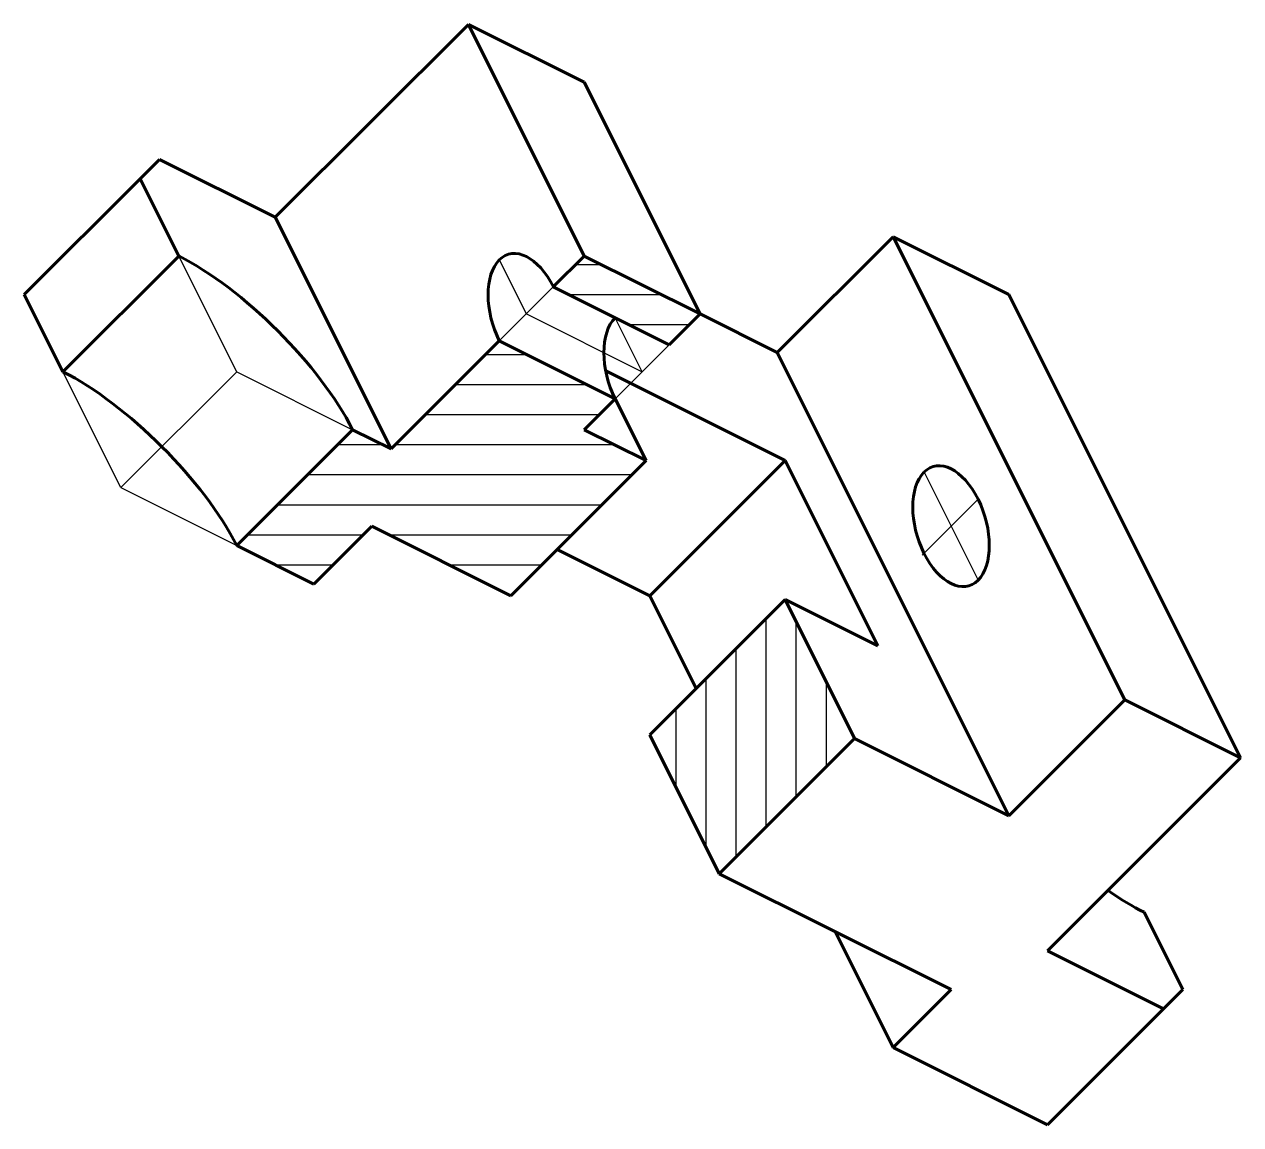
# Model space of a CAD drawing. Header units: millimetres. Extents: x 571 to 676, y -129 to -34.
import ezdxf

# ---------------------------------------------------------------- set-up
doc = ezdxf.new("R2010")
doc.units = ezdxf.units.MM
doc.linetypes.add('осевая2', pattern=[28.575, 19.05, -3.175, 3.175, -3.175])
doc.layers.add('1-оси', color=1, linetype='осевая2')
doc.layers.add('2-штриховка', color=7, linetype='Continuous', true_color=0x00c7c7)
doc.layers.add('PV-21B', color=7, linetype='Continuous', lineweight=60)
doc.layers.add('КОНТУР', color=7, linetype='Continuous', lineweight=60)

# ---------------------------------------------------------------- blocks, each defined once
blk = doc.blocks.new('*U45')
at = {"layer": 'PV-21B'}
for p, q in [((592.75, -50.37, 542.38), (609.42, -33.71, 575.71)), ((619.42, -38.71, 580.71), (609.42, -33.71, 575.71)), ((609.42, -33.71, 575.71), (619.42, -53.71, 565.71)), ((629.42, -58.71, 570.71), (619.42, -38.71, 580.71)), ((582.75, -45.37, 537.38), (581.08, -47.04, 534.04)), ((592.75, -50.37, 542.38), (582.75, -45.37, 537.38)), ((571.08, -57.04, 514.04), (581.08, -47.04, 534.04)), ((581.08, -47.04, 534.04), (584.42, -53.71, 530.71)), ((592.75, -50.37, 542.38), (602.75, -70.37, 532.38)), ((636.08, -62.04, 574.04), (646.08, -52.04, 594.04)), ((646.08, -52.04, 594.04), (666.08, -92.04, 574.04)), ((656.08, -57.04, 599.04), (646.08, -52.04, 594.04)), ((574.42, -63.71, 510.71), (584.42, -53.71, 530.71)), ((616.75, -56.37, 560.38), (619.42, -53.71, 565.71)), ((619.42, -53.71, 565.71), (629.42, -58.71, 570.71)), ((626.75, -61.37, 565.38), (616.75, -56.37, 560.38)), ((571.08, -57.04, 514.04), (574.42, -63.71, 510.71)), ((676.08, -97.04, 579.04), (656.08, -57.04, 599.04)), ((629.42, -58.71, 570.71), (626.75, -61.37, 565.38)), ((636.08, -62.04, 574.04), (629.42, -58.71, 570.71)), ((602.75, -70.37, 532.38), (612.08, -61.04, 551.04)), ((612.08, -61.04, 551.04), (622.08, -66.04, 556.04)), ((656.08, -102.04, 554.04), (636.08, -62.04, 574.04)), ((621.27, -63.63, 557.64), (636.75, -71.37, 565.38)), ((622.08, -66.04, 556.04), (619.42, -68.71, 550.71)), ((624.75, -71.37, 553.38), (622.08, -66.04, 556.04)), ((589.42, -78.71, 510.71), (599.42, -68.71, 530.71)), ((599.42, -68.71, 530.71), (602.75, -70.37, 532.38)), ((619.42, -68.71, 550.71), (624.75, -71.37, 553.38)), ((624.75, -71.37, 553.38), (613.08, -83.04, 530.04)), ((625.08, -83.04, 542.04), (636.75, -71.37, 565.38)), ((636.75, -71.37, 565.38), (644.75, -87.37, 557.38)), ((601.08, -77.04, 524.04), (596.08, -82.04, 514.04)), ((613.08, -83.04, 530.04), (601.08, -77.04, 524.04)), ((596.08, -82.04, 514.04), (589.42, -78.71, 510.71)), ((617.08, -79.04, 538.04), (625.08, -83.04, 542.04)), ((625.08, -83.04, 542.04), (629.08, -91.04, 538.04)), ((625.08, -95.04, 530.04), (636.75, -83.37, 553.38)), ((636.75, -83.37, 553.38), (642.75, -95.37, 547.38)), ((644.75, -87.37, 557.38), (636.75, -83.37, 553.38)), ((656.08, -102.04, 554.04), (666.08, -92.04, 574.04)), ((666.08, -92.04, 574.04), (676.08, -97.04, 579.04)), ((631.08, -107.04, 524.04), (625.08, -95.04, 530.04)), ((642.75, -95.37, 547.38), (631.08, -107.04, 524.04)), ((642.75, -95.37, 547.38), (656.08, -102.04, 554.04)), ((659.42, -113.71, 545.71), (676.08, -97.04, 579.04)), ((631.08, -107.04, 524.04), (651.08, -117.04, 534.04)), ((671.08, -117.04, 554.04), (667.75, -110.37, 557.38)), ((646.08, -122.04, 524.04), (641.08, -112.04, 529.04)), ((659.42, -113.71, 545.71), (669.42, -118.71, 550.71)), ((651.08, -117.04, 534.04), (646.08, -122.04, 524.04)), ((669.42, -118.71, 550.71), (671.08, -117.04, 554.04)), ((659.42, -128.71, 530.71), (669.42, -118.71, 550.71)), ((646.08, -122.04, 524.04), (659.42, -128.71, 530.71))]:
    blk.add_line(p, q, dxfattribs=at)
at = {"layer": 'PV-21B', "extrusion": (0.57735, 0.57735, -0.57735)}
for centre, major_axis, start_param, end_param in [((614.42, -58.71, 555.71), (0, 4.95, 4.95), -2.356194, 0.785398), ((589.42, -63.71, 525.71), (10.61, -10.61), -2.356194, -0.785398), ((579.42, -73.71, 505.71), (10.61, -10.61), -2.356194, -0.785398), ((651.08, -77.04, 574.04), (0, -4.95, -4.95), -3.926991, 2.356194), ((662.75, -100.37, 562.38), (-10.61, 10.61), -2.356194, -2.061679)]:
    blk.add_ellipse(centre, major_axis=major_axis, ratio=0.57735, start_param=start_param, end_param=end_param, dxfattribs=at)
at = {"layer": 'PV-21B', "extrusion": (-0.57735, -0.57735, 0.57735)}
blk.add_ellipse((624.42, -63.71, 560.71), major_axis=(0, -4.95, -4.95), ratio=0.57735, start_param=-2.356194, end_param=-0.785398, dxfattribs=at)

msp = doc.modelspace()

# ---------------------------------------------------------------- hatches: boundary and pattern name
at = {"layer": '2-штриховка', "extrusion": (-0.57735, -0.57735, 0.57735)}
h = msp.add_hatch(dxfattribs=at)
h.set_pattern_fill('ANSI31', color=256, angle=15)
h.paths.add_polyline_path([(492.23, 677.75), (486.58, 674.48), (486.58, 681.01), (475.97, 674.89), (475.97, 652.03), (472.44, 649.99), (472.44, 625.49), (479.51, 629.57), (479.51, 641.82), (492.23, 649.17)])
h.paths.add_polyline_path([(486.58, 698.97), (475.97, 692.85), (475.97, 686.32), (486.58, 692.44)])
h = msp.add_hatch(dxfattribs=at)
h.set_pattern_fill('ANSI31', color=256, angle=75)
h.paths.add_polyline_path([(521.93, 670.4), (509.2, 677.75), (509.2, 649.17), (521.93, 641.82)])

# ---------------------------------------------------------------- linework, layer by layer
at = {"layer": '1-оси', "extrusion": (-0.57735, -0.57735, 0.57735)}
for p, q in [((589.42, -63.71, 525.71), (584.42, -53.71, 530.71)), ((614.42, -58.71, 555.71), (612.08, -54.02, 558.05)), ((616.75, -56.37, 560.38), (612.08, -61.04, 551.04)), ((614.42, -58.71, 555.71), (624.42, -63.71, 560.71)), ((624.42, -63.71, 560.71), (622.08, -59.04, 563.04)), ((622.08, -66.04, 556.04), (626.75, -61.37, 565.38)), ((579.42, -73.71, 505.71), (574.42, -63.71, 510.71)), ((589.42, -63.71, 525.71), (579.42, -73.71, 505.71)), ((589.42, -63.71, 525.71), (599.42, -68.71, 530.71)), ((648.75, -72.37, 576.38), (653.42, -81.71, 571.71)), ((579.42, -73.71, 505.71), (589.42, -78.71, 510.71)), ((653.42, -74.71, 578.71), (648.58, -79.54, 569.04))]:
    msp.add_line(p, q, dxfattribs=at)

# ---------------------------------------------------------------- block references
at = {"layer": 'КОНТУР'}
msp.add_blockref('*U45', (0, 0), dxfattribs=at)

doc.saveas('drawing.dxf')
